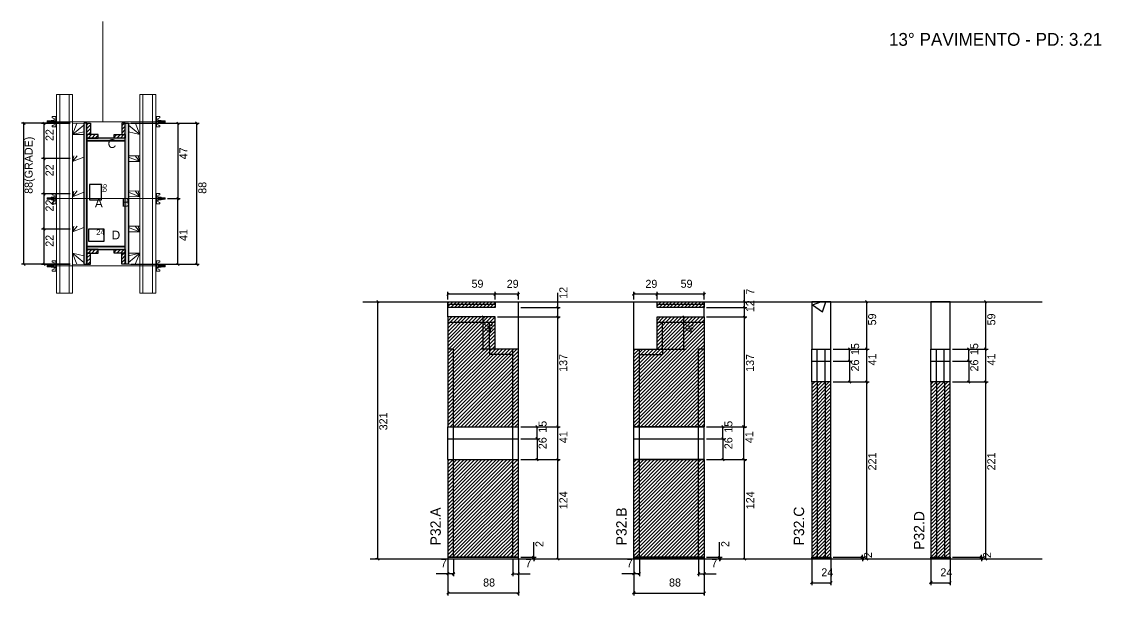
# Model space of a CAD drawing. Header units: metres. Extents: x 2913 to 4262, y 1805 to 2521.
import ezdxf

# ---------------------------------------------------------------- set-up
doc = ezdxf.new("R2010")
doc.units = ezdxf.units.M
for name, color, linetype in [('CHAPA', 7, 'Continuous'), ('COTA', 7, 'Continuous'), ('Hachura', 7, 'Continuous'), ('Madeira', 7, 'Continuous'), ('NIVEL 2° PAV.', 7, 'Continuous'), ('NOMENCLATURA', 7, 'Continuous'), ('Nível', 7, 'Continuous'), ('Painéis', 7, 'Continuous'), ('Perfil Metálico', 7, 'Continuous'), ('SARR_2.2x7', 7, 'Continuous'), ('SARRAFO', 7, 'Continuous'), ('Texto Seção', 7, 'Continuous'), ('TEXTO_GERAL', 7, 'Continuous')]:
    doc.layers.add(name, color=color, linetype=linetype)

msp = doc.modelspace()

# ---------------------------------------------------------------- hatches: boundary and pattern name
at = {"layer": 'COTA'}
h = msp.add_hatch(dxfattribs=at)
h.set_pattern_fill('AR-CONC')
h.paths.add_polyline_path([(3899.8, 2112.6), (3923.8, 2112.6), (3923.8, 2171.6), (3899.8, 2171.6), (3899.8, 2112.6)])
h = msp.add_hatch(dxfattribs=at)
h.set_pattern_fill('AR-CONC')
h.paths.add_polyline_path([(4048.6, 2112.6), (4072.6, 2112.6), (4072.6, 2171.6), (4048.6, 2171.6), (4048.6, 2112.6)])
at = {"layer": 'Hachura'}
h = msp.add_hatch(color=7, dxfattribs=at)
h.dxf.hatch_style = 1
h.paths.add_polyline_path([(2994.1, 2394.4), (2990.1, 2394.4), (2990.1, 2218.4), (2994.1, 2218.4), (2994.1, 2394.4)])
h = msp.add_hatch(dxfattribs=at)
h.set_pattern_fill('ANSI31')
h.paths.add_polyline_path([(2994.1, 2380.4), (2998.5, 2380.4), (2998.5, 2394.4), (2994.1, 2394.4), (2994.1, 2380.4)])
h = msp.add_hatch(dxfattribs=at)
h.set_pattern_fill('ANSI31')
h.paths.add_polyline_path([(3042.1, 2380.4), (3037.7, 2380.4), (3037.7, 2394.4), (3042.1, 2394.4), (3042.1, 2380.4)])
h = msp.add_hatch(color=7, dxfattribs=at)
h.dxf.hatch_style = 1
h.paths.add_polyline_path([(3042.1, 2394.4), (3046.1, 2394.4), (3046.1, 2218.4), (3042.1, 2218.4), (3042.1, 2394.4)])
h = msp.add_hatch(dxfattribs=at)
h.set_pattern_fill('ANSI31')
h.paths.add_polyline_path([(2994.1, 2376), (2994.1, 2380.4), (3008.1, 2380.4), (3008.1, 2376), (2994.1, 2376)])
h = msp.add_hatch(color=7, dxfattribs=at)
h.dxf.hatch_style = 1
h.paths.add_polyline_path([(3042.1, 2372.4), (3042.1, 2376), (2994.1, 2376), (2994.1, 2372.4), (3042.1, 2372.4)])
h = msp.add_hatch(color=7, dxfattribs=at)
h.dxf.hatch_style = 1
h.paths.add_polyline_path([(3042.1, 2372.4), (3042.1, 2376), (2994.1, 2376), (2994.1, 2372.4), (3042.1, 2372.4)])
h = msp.add_hatch(dxfattribs=at)
h.set_pattern_fill('ANSI31')
h.paths.add_polyline_path([(3042.1, 2376), (3042.1, 2380.4), (3028.1, 2380.4), (3028.1, 2376), (3042.1, 2376)])
h = msp.add_hatch(color=7, dxfattribs=at)
h.dxf.hatch_style = 1
h.paths.add_polyline_path([(3042.1, 2236.8), (3042.1, 2240.4), (2994.1, 2240.4), (2994.1, 2236.8), (3042.1, 2236.8)])
h = msp.add_hatch(color=7, dxfattribs=at)
h.dxf.hatch_style = 1
h.paths.add_polyline_path([(3042.1, 2236.8), (3042.1, 2240.4), (2994.1, 2240.4), (2994.1, 2236.8), (3042.1, 2236.8)])
h = msp.add_hatch(dxfattribs=at)
h.set_pattern_fill('ANSI31')
h.paths.add_polyline_path([(2994.1, 2232.4), (2994.1, 2236.8), (3008.1, 2236.8), (3008.1, 2232.4), (2994.1, 2232.4)])
h = msp.add_hatch(dxfattribs=at)
h.set_pattern_fill('ANSI31')
h.paths.add_polyline_path([(2994.1, 2232.4), (2998.5, 2232.4), (2998.5, 2218.4), (2994.1, 2218.4), (2994.1, 2232.4)])
h = msp.add_hatch(dxfattribs=at)
h.set_pattern_fill('ANSI31')
h.paths.add_polyline_path([(3042.1, 2232.4), (3042.1, 2236.8), (3028.1, 2236.8), (3028.1, 2232.4), (3042.1, 2232.4)])
h = msp.add_hatch(dxfattribs=at)
h.set_pattern_fill('ANSI31')
h.paths.add_polyline_path([(3042.1, 2232.4), (3037.7, 2232.4), (3037.7, 2218.4), (3042.1, 2218.4), (3042.1, 2232.4)])
h = msp.add_hatch(dxfattribs=at)
h.set_pattern_fill('ANSI31')
h.paths.add_polyline_path([(3533.2, 1974.6), (3445.2, 1974.6), (3445.2, 1852.6), (3533.2, 1852.6), (3533.2, 1974.6)])
h.paths.add_polyline_path([(3504.2, 2164.6), (3504.2, 2171.6), (3445.2, 2171.6), (3445.2, 2164.6), (3504.2, 2164.6)])
h.paths.add_polyline_path([(3533.2, 2112.6), (3504.2, 2112.6), (3504.2, 2152.6), (3445.2, 2152.6), (3445.2, 2112.6), (3445.2, 2112.6), (3445.2, 2015.6), (3533.2, 2015.6), (3533.2, 2112.6)])
h = msp.add_hatch(dxfattribs=at)
h.set_pattern_fill('ANSI31')
h.paths.add_polyline_path([(3677.5, 1974.6), (3765.5, 1974.6), (3765.5, 1852.6), (3677.5, 1852.6), (3677.5, 1974.6)])
h.paths.add_polyline_path([(3706.5, 2164.6), (3706.5, 2171.6), (3765.5, 2171.6), (3765.5, 2164.6), (3706.5, 2164.6)])
h.paths.add_polyline_path([(3677.5, 2112.6), (3706.5, 2112.6), (3706.5, 2152.6), (3765.5, 2152.6), (3765.5, 2112.6), (3765.5, 2112.6), (3765.5, 2015.6), (3677.5, 2015.6), (3677.5, 2112.6)])
h = msp.add_hatch(dxfattribs=at)
h.set_pattern_fill('ANSI31')
h.paths.add_polyline_path([(3923.8, 2071.6), (3899.8, 2071.6), (3899.8, 1852.6), (3923.8, 1852.6), (3923.8, 2071.6)])
h = msp.add_hatch(dxfattribs=at)
h.set_pattern_fill('ANSI31')
h.paths.add_polyline_path([(4072.6, 2071.6), (4048.6, 2071.6), (4048.6, 1852.6), (4072.6, 1852.6), (4072.6, 2071.6)])

# ---------------------------------------------------------------- linework, layer by layer
at = {"layer": 'CHAPA', "color": 1, "lineweight": 25}
for points in [[(2994.1, 2394.4), (2990.1, 2394.4), (2990.1, 2218.4), (2994.1, 2218.4)], [(2994.1, 2394.4), (2990.1, 2394.4), (2990.1, 2218.4), (2994.1, 2218.4)], [(3042.1, 2394.4), (3046.1, 2394.4), (3046.1, 2218.4), (3042.1, 2218.4)], [(3042.1, 2394.4), (3046.1, 2394.4), (3046.1, 2218.4), (3042.1, 2218.4)], [(3042.1, 2372.4), (3042.1, 2376), (2994.1, 2376), (2994.1, 2372.4)], [(3042.1, 2372.4), (3042.1, 2376), (2994.1, 2376), (2994.1, 2372.4)], [(3042.1, 2236.8), (3042.1, 2240.4), (2994.1, 2240.4), (2994.1, 2236.8)], [(3042.1, 2236.8), (3042.1, 2240.4), (2994.1, 2240.4), (2994.1, 2236.8)]]:
    msp.add_lwpolyline(points, close=True, dxfattribs=at)
at = {"layer": 'COTA', "color": 241, "lineweight": 25}
for p, q in [((2973.1, 2394.4), (2912.5, 2394.4)), ((2915.5, 2218.4), (2915.5, 2394.4)), ((2973.1, 2394.3), (2937.4, 2394.3)), ((2940.4, 2394.3), (2940.4, 2350.3)), ((3049.1, 2394.4), (3134.5, 2394.4)), ((3083.1, 2394.4), (3110.8, 2394.4)), ((3107.8, 2394.4), (3107.8, 2300.4)), ((3131.5, 2218.4), (3131.5, 2394.4)), ((2973.1, 2350.3), (2937.4, 2350.3)), ((2973.1, 2350.3), (2937.4, 2350.3)), ((2940.4, 2350.3), (2940.4, 2306.3)), ((2973.1, 2306.3), (2937.4, 2306.3)), ((2973.1, 2306.3), (2937.4, 2306.3)), ((2940.4, 2306.3), (2940.4, 2262.3)), ((3094.9, 2300.4), (3110.8, 2300.4)), ((3094.9, 2300.4), (3110.8, 2300.4)), ((3107.8, 2218.4), (3107.8, 2300.4)), ((2973.1, 2262.3), (2937.4, 2262.3)), ((2973.1, 2262.3), (2937.4, 2262.3)), ((2940.4, 2262.3), (2940.4, 2218.3)), ((2973.1, 2218.4), (2912.5, 2218.4)), ((2973.1, 2218.3), (2937.4, 2218.3)), ((3049.1, 2218.4), (3134.5, 2218.4)), ((3083.1, 2218.4), (3110.8, 2218.4)), ((3445.2, 2152.6), (3445.2, 2164.6)), ((3504.2, 2171.6), (3533.2, 2171.6)), ((3533.2, 2112.6), (3533.2, 2171.6)), ((3677.5, 2112.6), (3677.5, 2171.6)), ((3677.5, 2171.6), (3706.5, 2171.6)), ((3765.5, 2152.6), (3765.5, 2164.6))]:
    msp.add_line(p, q, dxfattribs=at)
at = {"layer": 'COTA', "color": 0, "lineweight": 25}
for p, q in [((2917, 2392.9), (2914, 2395.9)), ((2941.9, 2392.8), (2938.9, 2395.8)), ((3109.3, 2392.9), (3106.3, 2395.9)), ((3133, 2392.9), (3130, 2395.9)), ((2938.9, 2351.8), (2941.9, 2348.8)), ((2941.9, 2348.8), (2938.9, 2351.8)), ((2938.9, 2307.8), (2941.9, 2304.8)), ((2941.9, 2304.8), (2938.9, 2307.8)), ((3109.3, 2298.9), (3106.3, 2301.9)), ((3106.3, 2301.9), (3109.3, 2298.9)), ((2938.9, 2263.8), (2941.9, 2260.8)), ((2941.9, 2260.8), (2938.9, 2263.8)), ((2914, 2219.9), (2917, 2216.9)), ((2938.9, 2219.8), (2941.9, 2216.8)), ((3106.3, 2219.9), (3109.3, 2216.9)), ((3130, 2219.9), (3133, 2216.9)), ((3446.7, 2182.5), (3443.7, 2179.5)), ((3502.7, 2179.5), (3505.7, 2182.5)), ((3505.7, 2182.5), (3502.7, 2179.5)), ((3531.7, 2179.5), (3534.7, 2182.5)), ((3679, 2182.5), (3676, 2179.5)), ((3705, 2179.5), (3708, 2182.5)), ((3708, 2182.5), (3705, 2179.5)), ((3764, 2179.5), (3767, 2182.5)), ((3817.4, 2170.1), (3814.4, 2173.1)), ((3970, 2170.1), (3967, 2173.1)), ((4118.8, 2170.1), (4115.8, 2173.1)), ((3584.1, 2163.1), (3581.1, 2166.1)), ((3817.4, 2163.1), (3814.4, 2166.1)), ((3814.4, 2166.1), (3817.4, 2163.1)), ((3490.8, 2151.1), (3487.8, 2154.1)), ((3584.1, 2151.1), (3581.1, 2154.1)), ((3581.1, 2154.1), (3584.1, 2151.1)), ((3741.6, 2151.1), (3738.6, 2154.1)), ((3817.4, 2151.1), (3814.4, 2154.1)), ((3814.4, 2154.1), (3817.4, 2151.1)), ((3487.8, 2114.1), (3490.8, 2111.1)), ((3738.6, 2114.1), (3741.6, 2111.1)), ((3967, 2114.1), (3970, 2111.1)), ((4115.8, 2114.1), (4118.8, 2111.1)), ((3970, 2070.1), (3967, 2073.1)), ((4118.8, 2070.1), (4115.8, 2073.1)), ((3581.1, 2017.1), (3584.1, 2014.1)), ((3814.4, 2017.1), (3817.4, 2014.1)), ((3584.1, 1973.1), (3581.1, 1976.1)), ((3817.4, 1973.1), (3814.4, 1976.1)), ((3551, 1854.1), (3554, 1851.1)), ((3554, 1849.1), (3551, 1852.1)), ((3581.1, 1852.1), (3584.1, 1849.1)), ((3783.2, 1854.1), (3786.2, 1851.1)), ((3786.2, 1849.1), (3783.2, 1852.1)), ((3814.4, 1852.1), (3817.4, 1849.1)), ((3961.6, 1854.1), (3964.6, 1851.1)), ((3964.6, 1849.1), (3961.6, 1852.1)), ((3967, 1852.1), (3970, 1849.1)), ((4110.4, 1854.1), (4113.4, 1851.1)), ((4113.4, 1849.1), (4110.4, 1852.1)), ((4115.8, 1852.1), (4118.8, 1849.1)), ((3446.7, 1833.6), (3443.7, 1830.6)), ((3450.7, 1830.6), (3453.7, 1833.6)), ((3527.7, 1833.6), (3524.7, 1830.6)), ((3531.7, 1830.6), (3534.7, 1833.6)), ((3679, 1833.6), (3676, 1830.6)), ((3683, 1830.6), (3686, 1833.6)), ((3760, 1833.6), (3757, 1830.6)), ((3764, 1830.6), (3767, 1833.6)), ((3901.3, 1822.3), (3898.3, 1819.3)), ((3922.3, 1819.3), (3925.3, 1822.3)), ((4050.1, 1822.3), (4047.1, 1819.3)), ((4071.1, 1819.3), (4074.1, 1822.3)), ((3446.7, 1809.5), (3443.7, 1806.5)), ((3531.7, 1806.5), (3534.7, 1809.5)), ((3679, 1809.5), (3676, 1806.5)), ((3764, 1806.5), (3767, 1809.5))]:
    msp.add_line(p, q, dxfattribs=at)
at = {"layer": 'COTA', "color": 180, "lineweight": 25}
for p, q in [((3012.5, 2317.9), (2997.5, 2317.9)), ((2997.5, 2317.9), (2997.5, 2298.9)), ((3012.5, 2298.9), (3012.5, 2317.9)), ((2997.5, 2298.9), (3012.5, 2298.9)), ((3015.6, 2262.4), (2996, 2262.4)), ((2996, 2262.4), (2996, 2247.4)), ((3015.6, 2247.4), (3015.6, 2262.4)), ((2996, 2247.4), (3015.6, 2247.4))]:
    msp.add_line(p, q, dxfattribs=at)
at = {"layer": 'COTA', "color": 4, "lineweight": 25}
for p, q in [((3815.9, 2171.6), (3815.9, 2186.4)), ((3445.2, 2174.6), (3445.2, 2184)), ((3504.2, 2181), (3445.2, 2181)), ((3504.2, 2174.6), (3504.2, 2184)), ((3504.2, 2174.6), (3504.2, 2184)), ((3533.2, 2181), (3504.2, 2181)), ((3533.2, 2174.6), (3533.2, 2184)), ((3582.6, 2164.6), (3582.6, 2182.9)), ((3677.5, 2174.6), (3677.5, 2184)), ((3706.5, 2181), (3677.5, 2181)), ((3706.5, 2174.6), (3706.5, 2184)), ((3706.5, 2174.6), (3706.5, 2184)), ((3765.5, 2181), (3706.5, 2181)), ((3765.5, 2174.6), (3765.5, 2184)), ((3536.2, 2164.6), (3585.6, 2164.6)), ((3582.6, 2152.6), (3582.6, 2164.6)), ((3768.5, 2171.6), (3818.9, 2171.6)), ((3768.5, 2164.6), (3818.9, 2164.6)), ((3768.5, 2164.6), (3818.9, 2164.6)), ((3815.9, 2164.6), (3815.9, 2171.6)), ((3815.9, 2152.6), (3815.9, 2164.6)), ((3926.8, 2171.6), (3971.5, 2171.6)), ((3968.5, 2112.6), (3968.5, 2171.6)), ((4075.6, 2171.6), (4120.3, 2171.6)), ((4117.3, 2112.6), (4117.3, 2171.6)), ((3501.2, 2152.6), (3486.3, 2152.6)), ((3489.3, 2112.6), (3489.3, 2152.6)), ((3507.2, 2152.6), (3585.6, 2152.6)), ((3507.2, 2152.6), (3585.6, 2152.6)), ((3582.6, 2015.6), (3582.6, 2152.6)), ((3709.5, 2152.6), (3743.1, 2152.6)), ((3740.1, 2112.6), (3740.1, 2152.6)), ((3768.5, 2152.6), (3818.9, 2152.6)), ((3768.5, 2152.6), (3818.9, 2152.6)), ((3815.9, 2015.6), (3815.9, 2152.6)), ((3501.2, 2112.6), (3486.3, 2112.6)), ((3709.5, 2112.6), (3743.1, 2112.6)), ((3926.8, 2112.6), (3971.5, 2112.6)), ((4075.6, 2112.6), (4120.3, 2112.6)), ((3926.8, 2071.6), (3971.5, 2071.6)), ((3968.5, 1850.6), (3968.5, 2071.6)), ((4075.6, 2071.6), (4120.3, 2071.6)), ((4117.3, 1850.6), (4117.3, 2071.6)), ((3536.2, 2015.6), (3585.6, 2015.6)), ((3768.5, 2015.6), (3818.9, 2015.6)), ((3536.2, 1974.6), (3585.6, 1974.6)), ((3582.6, 1850.6), (3582.6, 1974.6)), ((3768.5, 1974.6), (3818.9, 1974.6)), ((3815.9, 1850.6), (3815.9, 1974.6)), ((3552.5, 1852.6), (3552.5, 1871.4)), ((3784.7, 1852.6), (3784.7, 1871.4)), ((3445.2, 1849.6), (3445.2, 1805)), ((3452.2, 1849.6), (3452.2, 1829.1)), ((3526.2, 1849.6), (3526.2, 1829.1)), ((3533.2, 1849.6), (3533.2, 1805)), ((3536.2, 1852.6), (3555.5, 1852.6)), ((3536.2, 1850.6), (3555.5, 1850.6)), ((3536.2, 1850.6), (3585.6, 1850.6)), ((3552.5, 1850.6), (3552.5, 1852.6)), ((3552.5, 1850.6), (3552.5, 1847.6)), ((3677.5, 1849.6), (3677.5, 1805)), ((3684.5, 1849.6), (3684.5, 1829.1)), ((3758.5, 1849.6), (3758.5, 1829.1)), ((3765.5, 1849.6), (3765.5, 1805)), ((3768.5, 1852.6), (3787.7, 1852.6)), ((3768.5, 1850.6), (3787.7, 1850.6)), ((3768.5, 1850.6), (3818.9, 1850.6)), ((3784.7, 1850.6), (3784.7, 1852.6)), ((3784.7, 1850.6), (3784.7, 1847.6)), ((3899.8, 1849.6), (3899.8, 1817.8)), ((3923.8, 1849.6), (3923.8, 1817.8)), ((3926.8, 1852.6), (3966.1, 1852.6)), ((3926.8, 1850.6), (3966.1, 1850.6)), ((3926.8, 1850.6), (3971.5, 1850.6)), ((3963.1, 1852.6), (3963.1, 1855.6)), ((3963.1, 1850.6), (3963.1, 1852.6)), ((3963.1, 1850.6), (3963.1, 1847.6)), ((4048.6, 1849.6), (4048.6, 1817.8)), ((4072.6, 1849.6), (4072.6, 1817.8)), ((4075.6, 1852.6), (4114.9, 1852.6)), ((4075.6, 1850.6), (4114.9, 1850.6)), ((4075.6, 1850.6), (4120.3, 1850.6)), ((4111.9, 1852.6), (4111.9, 1855.6)), ((4111.9, 1850.6), (4111.9, 1852.6)), ((4111.9, 1850.6), (4111.9, 1847.6)), ((3445.2, 1847.6), (3445.2, 1829.1)), ((3533.2, 1847.6), (3533.2, 1829.1)), ((3677.5, 1847.6), (3677.5, 1829.1)), ((3765.5, 1847.6), (3765.5, 1829.1)), ((3445.2, 1832.1), (3430.5, 1832.1)), ((3452.2, 1832.1), (3445.2, 1832.1)), ((3526.2, 1832.1), (3533.2, 1832.1)), ((3533.2, 1832.1), (3548, 1832.1)), ((3677.5, 1832.1), (3662.7, 1832.1)), ((3684.5, 1832.1), (3677.5, 1832.1)), ((3758.5, 1832.1), (3765.5, 1832.1)), ((3765.5, 1832.1), (3780.2, 1832.1)), ((3533.2, 1808), (3445.2, 1808)), ((3677.5, 1808), (3765.5, 1808)), ((3899.8, 1820.8), (3923.8, 1820.8)), ((4048.6, 1820.8), (4072.6, 1820.8))]:
    msp.add_line(p, q, dxfattribs=at)
at = {"layer": 'COTA', "color": 241, "lineweight": 25}
for points in [[(3923.8, 2112.6), (3923.8, 2171.6), (3899.8, 2171.6), (3899.8, 2112.6)], [(4072.6, 2112.6), (4072.6, 2171.6), (4048.6, 2171.6), (4048.6, 2112.6)]]:
    msp.add_lwpolyline(points, dxfattribs=at)
at = {"layer": 'Hachura', "color": 0, "lineweight": 9}
for p, q in [((2956.1, 2402.8), (2950.9, 2402.8)), ((2950.9, 2402.8), (2950.9, 2401.1)), ((2955.1, 2402.7), (2956.1, 2402.7)), ((2955.1, 2402.5), (2956.1, 2402.5)), ((2955.1, 2402.1), (2956.1, 2402.1)), ((2955.2, 2402.8), (2955.2, 2389.9)), ((2955.2, 2402.8), (2955.2, 2397.7)), ((2956.1, 2389.9), (2956.1, 2402.8)), ((3080.1, 2389.9), (3080.1, 2402.8)), ((3080.1, 2402.8), (3085.2, 2402.8)), ((3081, 2402.7), (3080.1, 2402.7)), ((3081, 2402.5), (3080.1, 2402.5)), ((3081, 2402.1), (3080.1, 2402.1)), ((3081, 2402.8), (3081, 2389.9)), ((3081, 2402.8), (3081, 2397.7)), ((3085.2, 2402.8), (3085.2, 2401.1)), ((2944.6, 2397.4), (2944.3, 2397.1)), ((2944.3, 2397.1), (2944.3, 2395.8)), ((2944.6, 2395.5), (2944.3, 2395.8)), ((2944.9, 2397.4), (2944.6, 2397.4)), ((2944.6, 2395.5), (2944.6, 2397.4)), ((2945.2, 2395.5), (2944.6, 2396.7)), ((2945.2, 2395.4), (2944.6, 2396.5)), ((2944.6, 2396), (2944.9, 2395.3)), ((2944.6, 2395.7), (2944.7, 2395.5)), ((2944.9, 2397.4), (2945.9, 2395.5)), ((2944.9, 2397.4), (2945.9, 2395.5)), ((2945, 2397.5), (2946.1, 2395.3)), ((2946.3, 2395.4), (2945.2, 2397.5)), ((2945.2, 2395.5), (2945.9, 2395.5)), ((2946.1, 2397.4), (2945.4, 2397.4)), ((2946.4, 2395.5), (2945.4, 2397.4)), ((2946.1, 2397.4), (2947, 2395.5)), ((2946.2, 2397.5), (2947.2, 2395.3)), ((2947.5, 2395.4), (2946.4, 2397.5)), ((2947, 2395.5), (2946.4, 2395.5)), ((2947.2, 2397.4), (2946.6, 2397.4)), ((2947.6, 2395.5), (2946.6, 2397.4)), ((2946.8, 2397.4), (2946.6, 2397.4)), ((2947.2, 2397.4), (2948.2, 2395.5)), ((2947.3, 2397.5), (2948.4, 2395.3)), ((2948.6, 2395.4), (2947.6, 2397.5)), ((2947.8, 2395.5), (2947.6, 2395.5)), ((2948.4, 2397.4), (2947.7, 2397.4)), ((2948.7, 2395.5), (2947.7, 2397.4)), ((2947.8, 2395.5), (2948.2, 2395.5)), ((2948.4, 2397.4), (2949.4, 2395.5)), ((2949.4, 2396.2), (2948.7, 2397.5)), ((2948.7, 2395.5), (2949.4, 2395.5)), ((2949.4, 2396.5), (2948.9, 2397.4)), ((2949.4, 2397.4), (2948.9, 2397.4)), ((2949.4, 2394.7), (2949.4, 2398)), ((2949.4, 2394.7), (2949.4, 2398)), ((2949.4, 2398), (2952.6, 2398)), ((2949.4, 2397), (2952.6, 2397)), ((2949.4, 2395.5), (2952.6, 2395.5)), ((2952.6, 2394.7), (2949.4, 2394.7)), ((2950.9, 2401.1), (2953.1, 2400.6)), ((2950.9, 2391.6), (2953.1, 2392.2)), ((2950.9, 2389.9), (2950.9, 2391.6)), ((2955.2, 2389.9), (2950.9, 2389.9)), ((2952.6, 2398.3), (2952.6, 2394.4)), ((2955.2, 2398.3), (2952.6, 2398.3)), ((2952.6, 2394.4), (2952.6, 2394.7)), ((2952.6, 2394.4), (2952.6, 2394.7)), ((2952.6, 2394.4), (2955.2, 2394.4)), ((2955.2, 2396.7), (2953.2, 2396.7)), ((2953.2, 2396.2), (2955.2, 2396.2)), ((2953.4, 2400.2), (2953.4, 2398.3)), ((2953.4, 2392.5), (2953.4, 2394.4)), ((2955.1, 2401.7), (2956.1, 2401.7)), ((2955.1, 2400.8), (2956.1, 2400.8)), ((2955.1, 2399.4), (2956.1, 2399.4)), ((2955.1, 2393.3), (2956.1, 2393.3)), ((2955.1, 2391.9), (2956.1, 2391.9)), ((2955.1, 2391.1), (2956.1, 2391.1)), ((2955.1, 2390.6), (2956.1, 2390.6)), ((2955.1, 2390.3), (2956.1, 2390.3)), ((2955.1, 2390), (2956.1, 2390)), ((2955.2, 2396.4), (2955.2, 2398.3)), ((2955.2, 2397.7), (2955.2, 2397)), ((2955.2, 2396.4), (2956.1, 2396.4)), ((2955.2, 2389.9), (2956.1, 2389.9)), ((2955.5, 2397.3), (2955.3, 2397.3)), ((2955.3, 2395.4), (2955.7, 2395.4)), ((2955.9, 2397.3), (2955.5, 2397.3)), ((2956.1, 2390.9), (2956.1, 2398.7)), ((3081, 2401.7), (3080.1, 2401.7)), ((3081, 2400.8), (3080.1, 2400.8)), ((3081, 2399.4), (3080.1, 2399.4)), ((3080.1, 2390.9), (3080.1, 2398.7)), ((3081, 2396.4), (3080.1, 2396.4)), ((3081, 2393.3), (3080.1, 2393.3)), ((3081, 2391.9), (3080.1, 2391.9)), ((3081, 2391.1), (3080.1, 2391.1)), ((3081, 2390.6), (3080.1, 2390.6)), ((3081, 2390.3), (3080.1, 2390.3)), ((3081, 2390), (3080.1, 2390)), ((3081, 2389.9), (3080.1, 2389.9)), ((3080.2, 2397.3), (3080.7, 2397.3)), ((3080.8, 2395.4), (3080.4, 2395.4)), ((3080.7, 2397.3), (3080.9, 2397.3)), ((3081, 2396.4), (3081, 2398.3)), ((3081, 2398.3), (3083.6, 2398.3)), ((3081, 2397.7), (3081, 2397)), ((3081, 2396.7), (3083, 2396.7)), ((3083, 2396.2), (3081, 2396.2)), ((3083.6, 2394.4), (3081, 2394.4)), ((3081, 2389.9), (3085.2, 2389.9)), ((3082.8, 2400.2), (3082.8, 2398.3)), ((3082.8, 2392.5), (3082.8, 2394.4)), ((3085.2, 2401.1), (3083, 2400.6)), ((3085.2, 2391.6), (3083, 2392.2)), ((3083.6, 2398.3), (3083.6, 2394.4)), ((3086.8, 2398), (3083.6, 2398)), ((3086.8, 2397), (3083.6, 2397)), ((3086.8, 2395.5), (3083.6, 2395.5)), ((3083.6, 2394.7), (3086.8, 2394.7)), ((3083.6, 2394.4), (3083.6, 2394.7)), ((3083.6, 2394.4), (3083.6, 2394.7)), ((3085.2, 2389.9), (3085.2, 2391.6)), ((3086.7, 2394.7), (3086.7, 2398)), ((3086.8, 2394.7), (3086.8, 2398)), ((3086.8, 2396.2), (3087.4, 2397.5)), ((3087.7, 2397.4), (3086.8, 2395.5)), ((3086.8, 2396.5), (3087.2, 2397.4)), ((3086.8, 2397.4), (3087.2, 2397.4)), ((3087.4, 2395.5), (3086.8, 2395.5)), ((3087.4, 2395.5), (3088.4, 2397.4)), ((3087.5, 2395.4), (3088.6, 2397.5)), ((3088.8, 2397.5), (3087.7, 2395.3)), ((3087.7, 2397.4), (3088.4, 2397.4)), ((3088.9, 2397.4), (3087.9, 2395.5)), ((3088.4, 2395.5), (3087.9, 2395.5)), ((3088.4, 2395.5), (3088.6, 2395.5)), ((3088.6, 2395.5), (3089.5, 2397.4)), ((3088.7, 2395.4), (3089.7, 2397.5)), ((3090, 2397.5), (3088.9, 2395.3)), ((3088.9, 2397.4), (3089.5, 2397.4)), ((3090.1, 2397.4), (3089.1, 2395.5)), ((3089.1, 2395.5), (3089.7, 2395.5)), ((3089.3, 2397.4), (3089.5, 2397.4)), ((3089.7, 2395.5), (3090.7, 2397.4)), ((3089.8, 2395.4), (3090.9, 2397.5)), ((3091.1, 2397.5), (3090.1, 2395.3)), ((3090.1, 2397.4), (3090.7, 2397.4)), ((3091.2, 2397.4), (3090.3, 2395.5)), ((3091.2, 2397.4), (3090.3, 2395.5)), ((3090.9, 2395.5), (3090.3, 2395.5)), ((3090.9, 2395.5), (3091.5, 2396.7)), ((3091, 2395.4), (3091.5, 2396.5)), ((3091.2, 2397.4), (3091.5, 2397.4)), ((3091.5, 2396), (3091.2, 2395.3)), ((3091.5, 2395.7), (3091.4, 2395.5)), ((3091.5, 2397.4), (3091.9, 2397.1)), ((3091.5, 2395.5), (3091.5, 2397.4)), ((3091.5, 2395.5), (3091.9, 2395.8)), ((3091.9, 2397.1), (3091.9, 2395.8)), ((2944.6, 2301.4), (2944.3, 2301.1)), ((2944.3, 2301.1), (2944.3, 2299.8)), ((2944.6, 2299.5), (2944.3, 2299.8)), ((2944.9, 2301.4), (2944.6, 2301.4)), ((2944.6, 2299.5), (2944.6, 2301.4)), ((2945.2, 2299.5), (2944.6, 2300.7)), ((2945.2, 2299.4), (2944.6, 2300.5)), ((2944.6, 2300), (2944.9, 2299.3)), ((2944.6, 2299.7), (2944.7, 2299.5)), ((2944.9, 2301.4), (2945.9, 2299.5)), ((2944.9, 2301.4), (2945.9, 2299.5)), ((2945, 2301.5), (2946.1, 2299.3)), ((2946.3, 2299.4), (2945.2, 2301.5)), ((2945.2, 2299.5), (2945.9, 2299.5)), ((2946.1, 2301.4), (2945.4, 2301.4)), ((2946.4, 2299.5), (2945.4, 2301.4)), ((2946.1, 2301.4), (2947, 2299.5)), ((2946.2, 2301.5), (2947.2, 2299.3)), ((2947.5, 2299.4), (2946.4, 2301.5)), ((2947, 2299.5), (2946.4, 2299.5)), ((2947.2, 2301.4), (2946.6, 2301.4)), ((2947.6, 2299.5), (2946.6, 2301.4)), ((2946.8, 2301.4), (2946.6, 2301.4)), ((2947.2, 2301.4), (2948.2, 2299.5)), ((2947.3, 2301.5), (2948.4, 2299.3)), ((2948.6, 2299.4), (2947.6, 2301.5)), ((2947.8, 2299.5), (2947.6, 2299.5)), ((2948.4, 2301.4), (2947.7, 2301.4)), ((2948.7, 2299.5), (2947.7, 2301.4)), ((2947.8, 2299.5), (2948.2, 2299.5)), ((2948.4, 2301.4), (2949.4, 2299.5)), ((2949.4, 2300.2), (2948.7, 2301.5)), ((2948.7, 2299.5), (2949.4, 2299.5)), ((2949.4, 2300.5), (2948.9, 2301.4)), ((2949.4, 2301.4), (2948.9, 2301.4)), ((2949.4, 2298.7), (2949.4, 2302)), ((2949.4, 2298.7), (2949.4, 2302)), ((2949.4, 2302), (2952.6, 2302)), ((2949.4, 2301), (2952.6, 2301)), ((2949.4, 2299.5), (2952.6, 2299.5)), ((2952.6, 2298.7), (2949.4, 2298.7)), ((2956.1, 2306.8), (2950.9, 2306.8)), ((2950.9, 2306.8), (2950.9, 2305.1)), ((2950.9, 2305.1), (2953.1, 2304.6)), ((2950.9, 2295.6), (2953.1, 2296.2)), ((2950.9, 2293.9), (2950.9, 2295.6)), ((2955.2, 2293.9), (2950.9, 2293.9)), ((2952.6, 2302.3), (2952.6, 2298.4)), ((2955.2, 2302.3), (2952.6, 2302.3)), ((2952.6, 2298.4), (2952.6, 2298.7)), ((2952.6, 2298.4), (2952.6, 2298.7)), ((2952.6, 2298.4), (2955.2, 2298.4)), ((2955.2, 2300.7), (2953.2, 2300.7)), ((2953.2, 2300.2), (2955.2, 2300.2)), ((2953.4, 2304.2), (2953.4, 2302.3)), ((2953.4, 2296.5), (2953.4, 2298.4)), ((2955.1, 2306.7), (2956.1, 2306.7)), ((2955.1, 2306.5), (2956.1, 2306.5)), ((2955.1, 2306.1), (2956.1, 2306.1)), ((2955.1, 2305.7), (2956.1, 2305.7)), ((2955.1, 2304.8), (2956.1, 2304.8)), ((2955.1, 2303.4), (2956.1, 2303.4)), ((2955.1, 2297.3), (2956.1, 2297.3)), ((2955.1, 2295.9), (2956.1, 2295.9)), ((2955.1, 2295.1), (2956.1, 2295.1)), ((2955.1, 2294.6), (2956.1, 2294.6)), ((2955.1, 2294.3), (2956.1, 2294.3)), ((2955.1, 2294), (2956.1, 2294)), ((2955.2, 2306.8), (2955.2, 2293.9)), ((2955.2, 2306.8), (2955.2, 2301.7)), ((2955.2, 2300.4), (2955.2, 2302.3)), ((2955.2, 2301.7), (2955.2, 2301)), ((2955.2, 2300.4), (2956.1, 2300.4)), ((2955.2, 2293.9), (2956.1, 2293.9)), ((2955.5, 2301.3), (2955.3, 2301.3)), ((2955.3, 2299.4), (2955.7, 2299.4)), ((2955.9, 2301.3), (2955.5, 2301.3)), ((2956.1, 2293.9), (2956.1, 2306.8)), ((2956.1, 2294.9), (2956.1, 2302.7)), ((3080.1, 2293.9), (3080.1, 2306.8)), ((3080.1, 2306.8), (3085.2, 2306.8)), ((3081, 2306.7), (3080.1, 2306.7)), ((3081, 2306.5), (3080.1, 2306.5)), ((3081, 2306.1), (3080.1, 2306.1)), ((3081, 2305.7), (3080.1, 2305.7)), ((3081, 2304.8), (3080.1, 2304.8)), ((3081, 2303.4), (3080.1, 2303.4)), ((3080.1, 2294.9), (3080.1, 2302.7)), ((3081, 2300.4), (3080.1, 2300.4)), ((3081, 2297.3), (3080.1, 2297.3)), ((3081, 2295.9), (3080.1, 2295.9)), ((3081, 2295.1), (3080.1, 2295.1)), ((3081, 2294.6), (3080.1, 2294.6)), ((3081, 2294.3), (3080.1, 2294.3)), ((3081, 2294), (3080.1, 2294)), ((3081, 2293.9), (3080.1, 2293.9)), ((3080.2, 2301.3), (3080.7, 2301.3)), ((3080.8, 2299.4), (3080.4, 2299.4)), ((3080.7, 2301.3), (3080.9, 2301.3)), ((3081, 2306.8), (3081, 2293.9)), ((3081, 2306.8), (3081, 2301.7)), ((3081, 2300.4), (3081, 2302.3)), ((3081, 2302.3), (3083.6, 2302.3)), ((3081, 2301.7), (3081, 2301)), ((3081, 2300.7), (3083, 2300.7)), ((3083, 2300.2), (3081, 2300.2)), ((3083.6, 2298.4), (3081, 2298.4)), ((3081, 2293.9), (3085.2, 2293.9)), ((3082.8, 2304.2), (3082.8, 2302.3)), ((3082.8, 2296.5), (3082.8, 2298.4)), ((3085.2, 2305.1), (3083, 2304.6)), ((3085.2, 2295.6), (3083, 2296.2)), ((3083.6, 2302.3), (3083.6, 2298.4)), ((3086.8, 2302), (3083.6, 2302)), ((3086.8, 2301), (3083.6, 2301)), ((3086.8, 2299.5), (3083.6, 2299.5)), ((3083.6, 2298.7), (3086.8, 2298.7)), ((3083.6, 2298.4), (3083.6, 2298.7)), ((3083.6, 2298.4), (3083.6, 2298.7)), ((3085.2, 2306.8), (3085.2, 2305.1)), ((3085.2, 2293.9), (3085.2, 2295.6)), ((3086.7, 2298.7), (3086.7, 2302)), ((3086.8, 2298.7), (3086.8, 2302)), ((3086.8, 2300.2), (3087.4, 2301.5)), ((3087.7, 2301.4), (3086.8, 2299.5)), ((3086.8, 2300.5), (3087.2, 2301.4)), ((3086.8, 2301.4), (3087.2, 2301.4)), ((3087.4, 2299.5), (3086.8, 2299.5)), ((3087.4, 2299.5), (3088.4, 2301.4)), ((3087.5, 2299.4), (3088.6, 2301.5)), ((3088.8, 2301.5), (3087.7, 2299.3)), ((3087.7, 2301.4), (3088.4, 2301.4)), ((3088.9, 2301.4), (3087.9, 2299.5)), ((3088.4, 2299.5), (3087.9, 2299.5)), ((3088.4, 2299.5), (3088.6, 2299.5)), ((3088.6, 2299.5), (3089.5, 2301.4)), ((3088.7, 2299.4), (3089.7, 2301.5)), ((3090, 2301.5), (3088.9, 2299.3)), ((3088.9, 2301.4), (3089.5, 2301.4)), ((3090.1, 2301.4), (3089.1, 2299.5)), ((3089.1, 2299.5), (3089.7, 2299.5)), ((3089.3, 2301.4), (3089.5, 2301.4)), ((3089.7, 2299.5), (3090.7, 2301.4)), ((3089.8, 2299.4), (3090.9, 2301.5)), ((3091.1, 2301.5), (3090.1, 2299.3)), ((3090.1, 2301.4), (3090.7, 2301.4)), ((3091.2, 2301.4), (3090.3, 2299.5)), ((3091.2, 2301.4), (3090.3, 2299.5)), ((3090.9, 2299.5), (3090.3, 2299.5)), ((3090.9, 2299.5), (3091.5, 2300.7)), ((3091, 2299.4), (3091.5, 2300.5)), ((3091.2, 2301.4), (3091.5, 2301.4)), ((3091.5, 2300), (3091.2, 2299.3)), ((3091.5, 2299.7), (3091.4, 2299.5)), ((3091.5, 2301.4), (3091.9, 2301.1)), ((3091.5, 2299.5), (3091.5, 2301.4)), ((3091.5, 2299.5), (3091.9, 2299.8)), ((3091.9, 2301.1), (3091.9, 2299.8)), ((2944.6, 2217.3), (2944.3, 2216.9)), ((2944.3, 2215.6), (2944.3, 2216.9)), ((2944.6, 2215.3), (2944.3, 2215.6)), ((2944.6, 2216.7), (2944.9, 2217.4)), ((2945.2, 2217.4), (2944.6, 2216.2)), ((2944.6, 2217), (2944.7, 2217.3)), ((2945.2, 2217.3), (2944.6, 2216)), ((2944.6, 2217.3), (2944.6, 2215.3)), ((2944.9, 2215.3), (2944.6, 2215.3)), ((2944.9, 2215.3), (2945.9, 2217.3)), ((2944.9, 2215.3), (2945.9, 2217.3)), ((2945, 2215.3), (2946.1, 2217.4)), ((2946.3, 2217.4), (2945.2, 2215.2)), ((2945.2, 2217.3), (2945.9, 2217.3)), ((2946.4, 2217.3), (2945.4, 2215.3)), ((2946.1, 2215.3), (2945.4, 2215.3)), ((2946.1, 2215.3), (2947, 2217.3)), ((2946.2, 2215.3), (2947.2, 2217.4)), ((2947.5, 2217.4), (2946.4, 2215.2)), ((2947, 2217.3), (2946.4, 2217.3)), ((2947.6, 2217.3), (2946.6, 2215.3)), ((2947.2, 2215.3), (2946.6, 2215.3)), ((2946.8, 2215.3), (2946.6, 2215.3)), ((2947.2, 2215.3), (2948.2, 2217.3)), ((2947.3, 2215.3), (2948.4, 2217.4)), ((2948.6, 2217.4), (2947.6, 2215.2)), ((2947.8, 2217.3), (2947.6, 2217.3)), ((2948.7, 2217.3), (2947.7, 2215.3)), ((2948.4, 2215.3), (2947.7, 2215.3)), ((2947.8, 2217.3), (2948.2, 2217.3)), ((2948.4, 2215.3), (2949.4, 2217.3)), ((2948.7, 2217.3), (2949.4, 2217.3)), ((2949.4, 2216.5), (2948.7, 2215.2)), ((2949.4, 2216.2), (2948.9, 2215.3)), ((2949.4, 2215.3), (2948.9, 2215.3)), ((2949.4, 2218), (2949.4, 2214.7)), ((2949.4, 2218), (2949.4, 2214.7)), ((2952.6, 2218), (2949.4, 2218)), ((2949.4, 2217.3), (2952.6, 2217.3)), ((2949.4, 2215.7), (2952.6, 2215.7)), ((2949.4, 2214.7), (2952.6, 2214.7)), ((2955.2, 2222.8), (2950.9, 2222.8)), ((2950.9, 2222.8), (2950.9, 2221.1)), ((2950.9, 2221.1), (2953.1, 2220.5)), ((2952.6, 2214.4), (2952.6, 2218.3)), ((2952.6, 2218.3), (2955.2, 2218.3)), ((2952.6, 2218.3), (2952.6, 2218)), ((2952.6, 2218.3), (2952.6, 2218)), ((2955.2, 2214.4), (2952.6, 2214.4)), ((2953.2, 2216.6), (2955.2, 2216.6)), ((2955.2, 2216), (2953.2, 2216)), ((2953.4, 2220.2), (2953.4, 2218.3)), ((2953.4, 2212.5), (2953.4, 2214.4)), ((2955.1, 2222.7), (2956.1, 2222.7)), ((2955.1, 2222.5), (2956.1, 2222.5)), ((2955.1, 2222.1), (2956.1, 2222.1)), ((2955.1, 2221.7), (2956.1, 2221.7)), ((2955.1, 2220.8), (2956.1, 2220.8)), ((2955.1, 2219.4), (2956.1, 2219.4)), ((2955.1, 2213.3), (2956.1, 2213.3)), ((2955.2, 2209.9), (2955.2, 2222.8)), ((2955.2, 2222.8), (2956.1, 2222.8)), ((2955.2, 2216.4), (2955.2, 2214.4)), ((2955.2, 2216.4), (2956.1, 2216.4)), ((2955.2, 2215.1), (2955.2, 2215.7)), ((2955.2, 2209.9), (2955.2, 2215.1)), ((2955.3, 2217.3), (2955.7, 2217.3)), ((2955.5, 2215.4), (2955.3, 2215.4)), ((2955.9, 2215.4), (2955.5, 2215.4)), ((2956.1, 2222.8), (2956.1, 2209.9)), ((2956.1, 2221.9), (2956.1, 2214)), ((3080.1, 2222.8), (3080.1, 2209.9)), ((3081, 2222.8), (3080.1, 2222.8)), ((3081, 2222.7), (3080.1, 2222.7)), ((3081, 2222.5), (3080.1, 2222.5)), ((3081, 2222.1), (3080.1, 2222.1)), ((3080.1, 2221.9), (3080.1, 2214)), ((3081, 2221.7), (3080.1, 2221.7)), ((3081, 2220.8), (3080.1, 2220.8)), ((3081, 2219.4), (3080.1, 2219.4)), ((3081, 2216.4), (3080.1, 2216.4)), ((3081, 2213.3), (3080.1, 2213.3)), ((3080.2, 2215.4), (3080.7, 2215.4)), ((3080.8, 2217.3), (3080.4, 2217.3)), ((3080.7, 2215.4), (3080.9, 2215.4)), ((3081, 2209.9), (3081, 2222.8)), ((3081, 2222.8), (3085.2, 2222.8)), ((3083.6, 2218.3), (3081, 2218.3)), ((3083, 2216.6), (3081, 2216.6)), ((3081, 2216.4), (3081, 2214.4)), ((3081, 2216), (3083, 2216)), ((3081, 2215.1), (3081, 2215.7)), ((3081, 2209.9), (3081, 2215.1)), ((3081, 2214.4), (3083.6, 2214.4)), ((3082.8, 2220.2), (3082.8, 2218.3)), ((3082.8, 2212.5), (3082.8, 2214.4)), ((3085.2, 2221.1), (3083, 2220.5)), ((3083.6, 2214.4), (3083.6, 2218.3)), ((3083.6, 2218.3), (3083.6, 2218)), ((3083.6, 2218.3), (3083.6, 2218)), ((3083.6, 2218), (3086.8, 2218)), ((3086.8, 2217.3), (3083.6, 2217.3)), ((3086.8, 2215.7), (3083.6, 2215.7)), ((3086.8, 2214.7), (3083.6, 2214.7)), ((3085.2, 2222.8), (3085.2, 2221.1)), ((3086.7, 2218), (3086.7, 2214.7)), ((3086.8, 2218), (3086.8, 2214.7)), ((3087.4, 2217.3), (3086.8, 2217.3)), ((3087.7, 2215.3), (3086.8, 2217.3)), ((3086.8, 2216.5), (3087.4, 2215.2)), ((3086.8, 2216.2), (3087.2, 2215.3)), ((3086.8, 2215.3), (3087.2, 2215.3)), ((3087.4, 2217.3), (3088.4, 2215.3)), ((3087.5, 2217.4), (3088.6, 2215.2)), ((3088.8, 2215.3), (3087.7, 2217.4)), ((3087.7, 2215.3), (3088.4, 2215.3)), ((3088.4, 2217.3), (3087.9, 2217.3)), ((3088.9, 2215.3), (3087.9, 2217.3)), ((3088.4, 2217.3), (3088.6, 2217.3)), ((3088.6, 2217.3), (3089.5, 2215.3)), ((3088.7, 2217.4), (3089.7, 2215.2)), ((3090, 2215.3), (3088.9, 2217.4)), ((3088.9, 2215.3), (3089.5, 2215.3)), ((3089.1, 2217.3), (3089.7, 2217.3)), ((3090.1, 2215.3), (3089.1, 2217.3)), ((3089.3, 2215.3), (3089.5, 2215.3)), ((3089.7, 2217.3), (3090.7, 2215.3)), ((3089.8, 2217.4), (3090.9, 2215.2)), ((3091.1, 2215.3), (3090.1, 2217.4)), ((3090.1, 2215.3), (3090.7, 2215.3)), ((3091.2, 2215.3), (3090.3, 2217.3)), ((3090.9, 2217.3), (3090.3, 2217.3)), ((3091.2, 2215.3), (3090.3, 2217.3)), ((3090.9, 2217.3), (3091.5, 2216)), ((3091, 2217.4), (3091.5, 2216.2)), ((3091.5, 2216.7), (3091.2, 2217.4)), ((3091.2, 2215.3), (3091.5, 2215.3)), ((3091.5, 2217), (3091.4, 2217.3)), ((3091.5, 2217.3), (3091.9, 2216.9)), ((3091.5, 2217.3), (3091.5, 2215.3)), ((3091.5, 2215.3), (3091.9, 2215.6)), ((3091.9, 2215.6), (3091.9, 2216.9)), ((2950.9, 2211.6), (2953.1, 2212.2)), ((2950.9, 2209.9), (2950.9, 2211.6)), ((2956.1, 2209.9), (2950.9, 2209.9)), ((2955.1, 2211.9), (2956.1, 2211.9)), ((2955.1, 2211.1), (2956.1, 2211.1)), ((2955.1, 2210.6), (2956.1, 2210.6)), ((2955.1, 2210.3), (2956.1, 2210.3)), ((2955.1, 2210), (2956.1, 2210)), ((3081, 2211.9), (3080.1, 2211.9)), ((3081, 2211.1), (3080.1, 2211.1)), ((3081, 2210.6), (3080.1, 2210.6)), ((3081, 2210.3), (3080.1, 2210.3)), ((3081, 2210), (3080.1, 2210)), ((3080.1, 2209.9), (3085.2, 2209.9)), ((3085.2, 2211.6), (3083, 2212.2)), ((3085.2, 2209.9), (3085.2, 2211.6))]:
    msp.add_line(p, q, dxfattribs=at)
at = {"layer": 'Hachura', "color": 251, "lineweight": 9}
for p, q in [((3090.9, 2396.4), (2949.1, 2396.4)), ((3090.9, 2300.4), (2949.1, 2300.4)), ((3090.9, 2216.4), (2949.1, 2216.4))]:
    msp.add_line(p, q, dxfattribs=at)
at = {"layer": 'Madeira', "color": 126, "lineweight": 18}
for p, q in [((2976.1, 2380.3), (2981.5, 2394.3)), ((2976.1, 2380.3), (2990.1, 2391.9)), ((3060.1, 2380.3), (3046.1, 2391.9)), ((3060.1, 2380.3), (3054.7, 2394.3)), ((2976.1, 2380.3), (2990.1, 2383.8)), ((3060.1, 2380.3), (3046.1, 2383.8)), ((2976.1, 2346.8), (2981.8, 2353.9)), ((2976.1, 2346.8), (2977.8, 2353.8)), ((2976.1, 2346.8), (2990.1, 2352.3)), ((3060.1, 2346.8), (3046.1, 2352.3)), ((3060.1, 2346.8), (3054.3, 2353.9)), ((3060.1, 2346.8), (3058.3, 2353.8)), ((2976.1, 2302.8), (2981.8, 2309.9)), ((2976.1, 2302.8), (2977.8, 2309.8)), ((2976.1, 2302.8), (2990.1, 2308.3)), ((3060.1, 2302.8), (3046.1, 2308.3)), ((3060.1, 2302.8), (3054.3, 2309.9)), ((3060.1, 2302.8), (3058.3, 2309.8)), ((2976.1, 2258.8), (2981.8, 2265.9)), ((2976.1, 2258.8), (2977.8, 2265.8)), ((2976.1, 2258.8), (2990.1, 2264.3)), ((3060.1, 2258.8), (3046.1, 2264.3)), ((3060.1, 2258.8), (3054.3, 2265.9)), ((3060.1, 2258.8), (3058.3, 2265.8)), ((2976.1, 2232.3), (2990.1, 2220.8)), ((2976.1, 2232.3), (2990.1, 2228.9)), ((2976.1, 2232.3), (2981.5, 2218.4)), ((3060.1, 2232.3), (3046.1, 2220.8)), ((3060.1, 2232.3), (3046.1, 2228.9)), ((3060.1, 2232.3), (3054.6, 2218.4))]:
    msp.add_line(p, q, dxfattribs=at)
for points in [[(2976.1, 2218.3), (2990.1, 2218.4), (2990.1, 2394.4), (2976.1, 2394.3)], [(2976.1, 2380.3), (2990.1, 2380.4), (2990.1, 2394.4), (2976.1, 2394.3)], [(3060.1, 2218.3), (3046.1, 2218.4), (3046.1, 2394.4), (3060.1, 2394.3)], [(3060.1, 2346.8), (3060.1, 2353.8), (3046.1, 2353.9), (3046.1, 2346.9)], [(3060.1, 2302.8), (3060.1, 2309.8), (3046.1, 2309.9), (3046.1, 2302.9)], [(3060.1, 2258.8), (3060.1, 2265.8), (3046.1, 2265.9), (3046.1, 2258.9)], [(3060.1, 2232.3), (3046.1, 2232.4), (3046.1, 2218.4), (3060.1, 2218.3)]]:
    msp.add_lwpolyline(points, close=True, dxfattribs=at)
at = {"layer": 'NIVEL 2° PAV.', "color": 0, "lineweight": 25}
for p, q in [((3359.2, 2170.1), (3356.2, 2173.1)), ((3356.2, 1852.1), (3359.2, 1849.1))]:
    msp.add_line(p, q, dxfattribs=at)
at = {"layer": 'NIVEL 2° PAV.', "color": 4, "lineweight": 25}
for p, q in [((3354.6, 2171.6), (3360.7, 2171.6)), ((3357.7, 1850.6), (3357.7, 2171.6)), ((3355.4, 1850.6), (3354.7, 1850.6))]:
    msp.add_line(p, q, dxfattribs=at)
at = {"layer": 'Nível', "color": 4, "lineweight": 25}
for p, q in [((3339.1, 2171.6), (4187.7, 2171.6)), ((3347.9, 1850.6), (4187.7, 1850.6))]:
    msp.add_line(p, q, dxfattribs=at)
at = {"layer": 'Painéis', "color": 200, "lineweight": 25}
for p, q in [((3445.2, 2152.6), (3445.2, 2112.6)), ((3504.2, 2152.6), (3445.2, 2152.6)), ((3504.2, 2112.6), (3504.2, 2152.6)), ((3706.5, 2152.6), (3765.5, 2152.6)), ((3706.5, 2112.6), (3706.5, 2152.6)), ((3765.5, 2152.6), (3765.5, 2112.6)), ((3445.2, 2112.6), (3445.2, 2015.6)), ((3533.2, 2112.6), (3504.2, 2112.6)), ((3533.2, 2015.6), (3533.2, 2112.6)), ((3677.5, 2015.6), (3677.5, 2112.6)), ((3677.5, 2112.6), (3706.5, 2112.6)), ((3765.5, 2112.6), (3765.5, 2015.6)), ((3899.8, 2112.6), (3923.8, 2112.6)), ((3899.8, 2071.6), (3899.8, 2112.6)), ((3923.8, 2071.6), (3923.8, 2112.6)), ((4048.6, 2112.6), (4072.6, 2112.6)), ((4048.6, 2071.6), (4048.6, 2112.6)), ((4072.6, 2071.6), (4072.6, 2112.6)), ((3899.8, 2097.6), (3923.8, 2097.6)), ((4048.6, 2097.6), (4072.6, 2097.6)), ((3899.8, 2071.6), (3899.8, 1852.6)), ((3923.8, 2071.6), (3899.8, 2071.6)), ((3923.8, 1852.6), (3923.8, 2071.6)), ((4048.6, 2071.6), (4048.6, 1852.6)), ((4072.6, 2071.6), (4048.6, 2071.6)), ((4072.6, 1852.6), (4072.6, 2071.6)), ((3445.2, 2015.6), (3533.2, 2015.6)), ((3445.2, 2015.6), (3533.2, 2015.6)), ((3445.2, 1974.6), (3445.2, 2015.6)), ((3533.2, 1974.6), (3533.2, 2015.6)), ((3765.5, 2015.6), (3677.5, 2015.6)), ((3677.5, 2015.6), (3765.5, 2015.6)), ((3677.5, 2015.6), (3765.5, 2015.6)), ((3677.5, 1974.6), (3677.5, 2015.6)), ((3765.5, 1974.6), (3765.5, 2015.6)), ((3445.2, 2000.6), (3533.2, 2000.6)), ((3677.5, 2000.6), (3765.5, 2000.6)), ((3445.2, 1974.6), (3533.2, 1974.6)), ((3445.2, 1974.6), (3445.2, 1852.6)), ((3445.2, 1974.6), (3533.2, 1974.6)), ((3533.2, 1852.6), (3533.2, 1974.6)), ((3677.5, 1852.6), (3677.5, 1974.6)), ((3765.5, 1974.6), (3677.5, 1974.6)), ((3677.5, 1974.6), (3765.5, 1974.6)), ((3677.5, 1974.6), (3765.5, 1974.6)), ((3765.5, 1974.6), (3765.5, 1852.6)), ((3445.2, 1852.6), (3533.2, 1852.6)), ((3765.5, 1852.6), (3677.5, 1852.6)), ((3899.8, 1852.6), (3923.8, 1852.6)), ((4048.6, 1852.6), (4072.6, 1852.6))]:
    msp.add_line(p, q, dxfattribs=at)
at = {"layer": 'Painéis', "color": 4, "lineweight": 25}
for p, q in [((3926.8, 2112.6), (3971.5, 2112.6)), ((3926.8, 2112.6), (3950.1, 2112.6)), ((3947.1, 2097.6), (3947.1, 2112.6)), ((3968.5, 2071.6), (3968.5, 2112.6)), ((4075.6, 2112.6), (4120.3, 2112.6)), ((4075.6, 2112.6), (4099, 2112.6)), ((4096, 2097.6), (4096, 2112.6)), ((4117.3, 2071.6), (4117.3, 2112.6)), ((3926.8, 2097.6), (3950.1, 2097.6)), ((3926.8, 2097.6), (3950.1, 2097.6)), ((3947.1, 2097.6), (3947.1, 2071.6)), ((4075.6, 2097.6), (4099, 2097.6)), ((4075.6, 2097.6), (4099, 2097.6)), ((4096, 2097.6), (4096, 2071.6)), ((3926.8, 2071.6), (3971.5, 2071.6)), ((3926.8, 2071.6), (3950.1, 2071.6)), ((4075.6, 2071.6), (4120.3, 2071.6)), ((4075.6, 2071.6), (4099, 2071.6)), ((3536.2, 2015.6), (3585.6, 2015.6)), ((3536.2, 2015.6), (3559.6, 2015.6)), ((3556.6, 2000.6), (3556.6, 2015.6)), ((3582.6, 1974.6), (3582.6, 2015.6)), ((3768.5, 2015.6), (3817.8, 2015.6)), ((3768.5, 2015.6), (3791.8, 2015.6)), ((3788.8, 2000.6), (3788.8, 2015.6)), ((3814.8, 1974.6), (3814.8, 2015.6)), ((3536.2, 2000.6), (3559.6, 2000.6)), ((3536.2, 2000.6), (3559.6, 2000.6)), ((3556.6, 2000.6), (3556.6, 1974.6)), ((3768.5, 2000.6), (3791.8, 2000.6)), ((3768.5, 2000.6), (3791.8, 2000.6)), ((3788.8, 2000.6), (3788.8, 1974.6)), ((3536.2, 1974.6), (3585.6, 1974.6)), ((3536.2, 1974.6), (3559.6, 1974.6)), ((3768.5, 1974.6), (3817.8, 1974.6)), ((3768.5, 1974.6), (3791.8, 1974.6))]:
    msp.add_line(p, q, dxfattribs=at)
at = {"layer": 'Painéis', "color": 0, "lineweight": 25}
for p, q in [((3948.6, 2111.1), (3945.6, 2114.1)), ((3970, 2111.1), (3967, 2114.1)), ((4097.5, 2111.1), (4094.5, 2114.1)), ((4118.8, 2111.1), (4115.8, 2114.1)), ((3948.6, 2096.1), (3945.6, 2099.1)), ((3945.6, 2099.1), (3948.6, 2096.1)), ((4097.5, 2096.1), (4094.5, 2099.1)), ((4094.5, 2099.1), (4097.5, 2096.1)), ((3945.6, 2073.1), (3948.6, 2070.1)), ((3967, 2073.1), (3970, 2070.1)), ((4094.5, 2073.1), (4097.5, 2070.1)), ((4115.8, 2073.1), (4118.8, 2070.1)), ((3558.1, 2014.1), (3555.1, 2017.1)), ((3584.1, 2014.1), (3581.1, 2017.1)), ((3790.3, 2014.1), (3787.3, 2017.1)), ((3816.3, 2014.1), (3813.3, 2017.1)), ((3558.1, 1999.1), (3555.1, 2002.1)), ((3555.1, 2002.1), (3558.1, 1999.1)), ((3790.3, 1999.1), (3787.3, 2002.1)), ((3787.3, 2002.1), (3790.3, 1999.1)), ((3555.1, 1976.1), (3558.1, 1973.1)), ((3581.1, 1976.1), (3584.1, 1973.1)), ((3787.3, 1976.1), (3790.3, 1973.1)), ((3813.3, 1976.1), (3816.3, 1973.1))]:
    msp.add_line(p, q, dxfattribs=at)
at = {"layer": 'Painéis', "color": 200, "lineweight": 25}
for points in [[(2994.1, 2240.4), (3042.1, 2240.4), (3042.1, 2372.4), (2994.1, 2372.4)], [(3504.2, 2164.6), (3445.2, 2164.6), (3445.2, 2171.6), (3504.2, 2171.6)], [(3765.5, 2164.6), (3706.5, 2164.6), (3706.5, 2171.6), (3765.5, 2171.6)], [(3533.2, 1852.6), (3445.2, 1852.6), (3445.2, 1850.6), (3533.2, 1850.6)], [(3677.5, 1852.6), (3765.5, 1852.6), (3765.5, 1850.6), (3677.5, 1850.6)], [(3899.8, 1852.6), (3923.8, 1852.6), (3923.8, 1850.6), (3899.8, 1850.6)], [(4048.6, 1852.6), (4072.6, 1852.6), (4072.6, 1850.6), (4048.6, 1850.6)]]:
    msp.add_lwpolyline(points, close=True, dxfattribs=at)
at = {"layer": 'Perfil Metálico', "color": 224, "lineweight": 18}
for points in [[(2956.1, 2430.4), (2976.1, 2430.4), (2976.1, 2182.4), (2956.1, 2182.4)], [(2972.1, 2182.4), (2960.1, 2182.4), (2960.1, 2430.4), (2972.1, 2430.4)], [(3080.1, 2430.4), (3060.1, 2430.4), (3060.1, 2182.4), (3080.1, 2182.4)], [(3064.1, 2182.4), (3076.1, 2182.4), (3076.1, 2430.4), (3064.1, 2430.4)]]:
    msp.add_lwpolyline(points, close=True, dxfattribs=at)
at = {"layer": 'SARR_2.2x7', "color": 40, "lineweight": 25}
for p, q in [((3504.2, 2168.1), (3445.2, 2168.1)), ((3765.5, 2168.1), (3706.5, 2168.1)), ((3504.2, 2145.6), (3445.2, 2145.6)), ((3497.2, 2112.6), (3497.2, 2145.6)), ((3765.5, 2145.6), (3706.5, 2145.6)), ((3713.5, 2112.6), (3713.5, 2145.6)), ((3452.2, 2112.6), (3445.2, 2112.6)), ((3452.2, 2015.6), (3452.2, 2112.6)), ((3504.2, 2112.6), (3497.2, 2112.6)), ((3497.2, 2112.6), (3497.2, 2105.6)), ((3526.2, 2105.6), (3497.2, 2105.6)), ((3526.2, 2015.6), (3526.2, 2112.6)), ((3684.5, 2015.6), (3684.5, 2112.6)), ((3684.5, 2105.6), (3713.5, 2105.6)), ((3706.5, 2112.6), (3713.5, 2112.6)), ((3713.5, 2112.6), (3713.5, 2105.6)), ((3758.5, 2015.6), (3758.5, 2112.6)), ((3765.5, 2112.6), (3758.5, 2112.6)), ((3906.8, 2071.6), (3906.8, 2112.6)), ((3916.7, 2071.6), (3916.7, 2112.6)), ((4055.6, 2071.6), (4055.6, 2112.6)), ((4065.5, 2071.6), (4065.5, 2112.6)), ((3906.8, 2071.6), (3906.8, 1852.6)), ((3916.8, 2071.6), (3916.8, 1852.6)), ((4055.6, 2071.6), (4055.6, 1852.6)), ((4065.6, 2071.6), (4065.6, 1852.6)), ((3452.2, 1974.6), (3452.2, 2015.6)), ((3526.2, 1974.6), (3526.2, 2015.6)), ((3684.5, 1974.6), (3684.5, 2015.6)), ((3758.5, 1974.6), (3758.5, 2015.6)), ((3452.2, 1852.6), (3452.2, 1974.6)), ((3526.2, 1852.6), (3526.2, 1974.6)), ((3684.5, 1852.6), (3684.5, 1974.6)), ((3758.5, 1852.6), (3758.5, 1974.6))]:
    msp.add_line(p, q, dxfattribs=at)
at = {"layer": 'SARRAFO', "color": 251, "lineweight": 25}
for points in [[(2998.5, 2394.4), (2998.5, 2380.4), (2994.1, 2380.4), (2994.1, 2394.4)], [(3037.7, 2394.4), (3037.7, 2380.4), (3042.1, 2380.4), (3042.1, 2394.4)], [(3008.1, 2380.4), (2994.1, 2380.4), (2994.1, 2376), (3008.1, 2376)], [(3028.1, 2380.4), (3042.1, 2380.4), (3042.1, 2376), (3028.1, 2376)], [(3008.1, 2236.8), (2994.1, 2236.8), (2994.1, 2232.4), (3008.1, 2232.4)], [(2998.5, 2218.4), (2998.5, 2232.4), (2994.1, 2232.4), (2994.1, 2218.4)], [(3028.1, 2236.8), (3042.1, 2236.8), (3042.1, 2232.4), (3028.1, 2232.4)], [(3037.7, 2218.4), (3037.7, 2232.4), (3042.1, 2232.4), (3042.1, 2218.4)]]:
    msp.add_lwpolyline(points, close=True, dxfattribs=at)
at = {"layer": 'Texto Seção', "color": 252, "lineweight": 15}
msp.add_line((3014, 2396.4), (3014, 2521.4), dxfattribs=at)

# ---------------------------------------------------------------- texts
at = {"layer": 'COTA', "color": 241, "lineweight": 25}
for s, p in [('88(GRADE)', (2926.3, 2306.4)), ('22', (2952.4, 2372.3)), ('47', (3119.7, 2349.4)), ('22', (2952.4, 2328.3)), ('88', (3143.4, 2306.4)), ('22', (2952.4, 2284.3)), ('22', (2952.4, 2240.3)), ('41', (3119.7, 2247.4))]:
    msp.add_text(s, height=10, rotation=90, dxfattribs=at).set_placement(p)
at = {"layer": 'COTA', "color": 1, "lineweight": 25}
msp.add_text('66', height=7, rotation=90, dxfattribs=at).set_placement((3019, 2308.4))
msp.add_text('24', height=7, dxfattribs=at).set_placement((3005.8, 2254.9))
at = {"layer": 'COTA', "color": 240, "lineweight": 25}
for s, p in [('59', (3474.7, 2189.1)), ('29', (3518.7, 2189)), ('29', (3692, 2189)), ('59', (3736, 2189.1)), ('7', (3436.4, 1840.2)), ('7', (3542.1, 1840.2)), ('7', (3668.6, 1840.2)), ('7', (3774.3, 1840.2)), ('24', (3911.8, 1828.8)), ('24', (4060.6, 1828.8)), ('88', (3489.2, 1816.1)), ('88', (3721.5, 1816.1))]:
    msp.add_text(s, height=10, dxfattribs=at).set_placement(p)
for s, p in [('12', (3594.5, 2175.3)), ('7', (3827.9, 2180.5)), ('12', (3827.9, 2158.6)), ('40', (3501.2, 2132.6)), ('40', (3752, 2132.6)), ('59', (3980.3, 2142.1)), ('59', (4129.2, 2142.1)), ('137', (3594.3, 2084.1)), ('137', (3827.7, 2084.1)), ('221', (3980.4, 1961.1)), ('221', (4129.2, 1961.1)), ('124', (3594.5, 1912.6)), ('124', (3827.9, 1912.6)), ('2', (3564.5, 1865.4)), ('2', (3796.7, 1865.4)), ('2', (3975.1, 1851.6)), ('2', (4123.9, 1851.6))]:
    msp.add_text(s, height=10, rotation=90, dxfattribs=at).set_placement(p)
at = {"layer": 'NIVEL 2° PAV.', "color": 240, "lineweight": 25}
msp.add_text('321', height=10, rotation=90, dxfattribs=at).set_placement((3369.5, 2011.1))
at = {"layer": 'NOMENCLATURA', "color": 2, "lineweight": 25}
msp.add_text('13° PAVIMENTO - PD: 3.21', height=16, dxfattribs=at).set_placement((3996.2, 2491.2))
at = {"layer": 'Painéis', "color": 240, "lineweight": 25}
for s, p in [('15', (3959, 2105.1)), ('15', (4107.8, 2105.1)), ('41', (3980.4, 2092.1)), ('41', (4129.2, 2092.1)), ('26', (3959, 2084.6)), ('26', (4107.9, 2084.6)), ('15', (3568.5, 2008.1)), ('15', (3800.7, 2008.1)), ('26', (3568.5, 1987.6)), ('41', (3594.5, 1995.1)), ('26', (3800.7, 1987.6)), ('41', (3826.7, 1995.1))]:
    msp.add_text(s, height=10, rotation=90, dxfattribs=at).set_placement(p)
at = {"layer": 'Texto Seção', "color": 7, "lineweight": 15}
for s, p in [('P32.A', (3436.3, 1867.5)), ('P32.B', (3668.5, 1867.5)), ('P32.C', (3890.3, 1867.5)), ('P32.D', (4040.5, 1861.9))]:
    msp.add_text(s, height=13, rotation=90, dxfattribs=at).set_placement(p)
at = {"layer": 'TEXTO_GERAL', "color": 7, "lineweight": 25}
for s, p in [('C', (3020.1, 2363.6)), ('A', (3004.1, 2289.4)), ('B', (3037.8, 2290.2)), ('D', (3025.1, 2249.4))]:
    msp.add_text(s, height=11, dxfattribs=at).set_placement(p)

doc.saveas('drawing.dxf')
